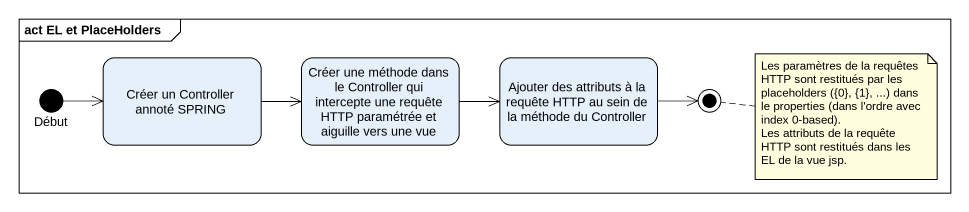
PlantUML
@startuml
mainframe act EL et PlaceHolders
hide empty description
state "Créer un Controller annoté SPRING" as Créer_un_Controller_annoté
state "Créer une méthode dans le Controller qui intercepte une requête HTTP paramétrée et aiguille vers une vue" as Créer_une_méthode_dans_le
state "Ajouter des attributs à la requête HTTP au sein de la méthode du Controller" as Ajouter_des_attributs_à_la
state Début <<start>>
state final1 <<end>>
Créer_un_Controller_annoté -right-> Créer_une_méthode_dans_le
Créer_une_méthode_dans_le -right-> Ajouter_des_attributs_à_la
Ajouter_des_attributs_à_la -right-> final1
Début -right-> Créer_un_Controller_annoté
note right of final1
  Les paramètres de la requêtes HTTP sont restitués par les placeholders ({0}, {1}, ...) dans le properties (dans l'ordre avec index 0-based).
  Les attributs de la requête HTTP sont restitués dans les EL de la vue jsp.
end note
@enduml
